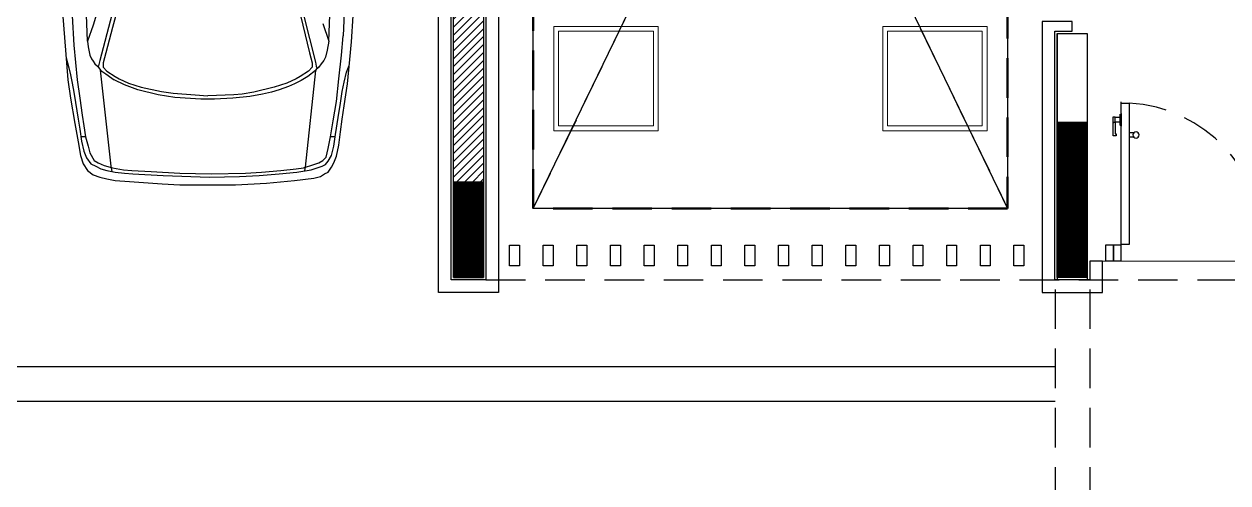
# Model space of a CAD drawing. Extents: x 233 to 569, y -241 to -74.
# Drawn here: x 289.46 to 297.08, y -186.35 to -183.45 of the extents above; entities that cross this region are included whole.
import ezdxf

# ---------------------------------------------------------------- set-up
doc = ezdxf.new("R2010")
doc.units = 0
doc.header["$MEASUREMENT"] = 0
doc.linetypes.add('TRAZOS', pattern=[0.75, 0.5, -0.25])
doc.layers.get('0').update_dxf_attribs({"linetype": 'CONTINUOUS', "lineweight": 50})
for name, color, linetype in [('2D N 0 PB ABER CORTE', 1, 'CONTINUOUS'), ('2D N 0 PB DECO AUTOS', 211, 'CONTINUOUS'), ('2D N 0 PB MADERAS VERTICALES FACHADA', 135, 'CONTINUOUS'), ('2D N 0 PB MUROS MAMP', 1, 'CONTINUOUS'), ('2D N 0 PB MUROS MAMP HATCH', 10, 'CONTINUOUS'), ('2D N 0 PB MUROS REVOQUES', 7, 'CONTINUOUS'), ('2D N 0 PB PROYECCIONES', 7, 'CONTINUOUS'), ('2D N 0 PB REVESTIMIENTO MURETE PIEDRA', 5, 'CONTINUOUS'), ('2D N 0 PB SOLADO ACCESO SEMICUB FRENTE', 4, 'CONTINUOUS'), ('2D N 00 EST PL COL HATCH', 92, 'CONTINUOUS'), ('2D N 2 TECHOS LINEAS VISTA PISO 1', 45, 'CONTINUOUS')]:
    doc.layers.add(name, color=color, linetype=linetype)
doc.layers.add('2D N 0 PB SOLADO PERIMETRAL EXTERIOR', color=254, linetype='CONTINUOUS', lineweight=9)

# ---------------------------------------------------------------- blocks, each defined once
blk = doc.blocks.new('ca_auto103')
for p, q in [((-149.88, 83.98), (-165.85, 81.32)), ((-138.17, 85.58), (-149.88, 83.98)), ((-134.98, 83.98), (-140.3, 82.92)), ((-119.54, 87.18), (-138.17, 85.58)), ((-130.72, 85.05), (-134.98, 83.98)), ((-124.33, 86.65), (-130.72, 85.05)), ((-98.25, 88.77), (-119.54, 87.18)), ((-186.07, 77.6), (-191.4, 76)), ((-177.56, 79.19), (-186.07, 77.6)), ((-177.02, 77.07), (-183.41, 75.47)), ((-165.85, 81.32), (-177.56, 79.19)), ((-169.57, 78.13), (-177.02, 77.07)), ((-174.36, 74.4), (-174.36, 77.45)), ((-163.19, 79.19), (-169.57, 78.13)), ((-160.52, 76.53), (-167.44, 75.47)), ((-152.54, 80.79), (-163.19, 79.19)), ((-149.88, 78.13), (-160.52, 76.53)), ((-146.15, 81.86), (-152.54, 80.79)), ((-138.17, 79.73), (-149.88, 78.13)), ((-140.3, 82.92), (-146.15, 81.86)), ((-116.35, 81.86), (-138.17, 79.73)), ((-97.72, 82.92), (-116.35, 81.86)), ((-198.32, 69.61), (-199.91, 65.36)), ((-195.65, 73.34), (-198.32, 69.61)), ((-191.4, 76), (-195.65, 73.34)), ((-191.4, 71.21), (-192.99, 68.02)), ((-187.67, 73.87), (-191.4, 71.21)), ((-189.27, 69.08), (-190.86, 66.42)), ((-184.48, 71.74), (-189.27, 69.08)), ((-183.41, 75.47), (-187.67, 73.87)), ((-180.22, 72.81), (-184.48, 71.74)), ((-174.36, 74.4), (-180.22, 72.81)), ((-167.44, 75.47), (-174.36, 74.4)), ((-128.06, 68.55), (-129.65, 66.95)), ((-126.46, 69.61), (-128.06, 68.55)), ((-124.86, 70.68), (-126.46, 69.61)), ((-122.73, 71.74), (-124.86, 70.68)), ((-117.41, 72.81), (-122.73, 71.74)), ((-113.69, 73.34), (-117.41, 72.81)), ((-113.69, 73.34), (-70.57, 74.94)), ((-103.57, 69.61), (-113.69, 73.34)), ((-89.73, 65.36), (-103.57, 69.61)), ((-200.98, 61.1), (-202.04, 55.77)), ((-199.91, 65.36), (-200.98, 61.1)), ((-195.65, 61.1), (-196.72, 55.77)), ((-194.59, 64.82), (-195.65, 61.1)), ((-192.99, 68.02), (-194.59, 64.82)), ((-192.46, 62.69), (-194.06, 57.37)), ((-132.02, 65.27), (-192.99, 58.44)), ((-190.86, 66.42), (-192.46, 62.69)), ((-134.44, 61.63), (-137.11, 57.9)), ((-132.85, 61.1), (-136.04, 55.77)), ((-132.32, 64.82), (-134.44, 61.63)), ((-130.19, 63.23), (-132.85, 61.1)), ((-129.65, 66.95), (-132.32, 64.82)), ((-125.93, 65.36), (-130.19, 66.42)), ((-127.52, 63.23), (-130.19, 63.23)), ((-121.14, 61.63), (-127.52, 63.23)), ((-97.19, 57.9), (-125.93, 65.36)), ((-105.17, 57.37), (-121.14, 61.63)), ((-202.04, 55.77), (-202.57, 46.73)), ((-196.72, 55.77), (-197.25, 49.92)), ((-192.99, 58.44), (-196.19, 57.9)), ((-194.06, 57.37), (-195.12, 50.45)), ((-141.36, 49.92), (-138.17, 56.31)), ((-137.11, 57.9), (-138.17, 56.31)), ((-136.04, 55.77), (-137.64, 53.11)), ((-89.73, 53.11), (-105.17, 57.37)), ((-202.57, 46.73), (-204.17, 25.97)), ((-197.25, 49.92), (-197.78, 44.6)), ((-195.12, 50.45), (-195.65, 45.13)), ((-144.56, 41.4), (-141.36, 49.92)), ((-140.3, 47.26), (-142.96, 39.27)), ((-137.64, 53.11), (-140.3, 47.26)), ((-197.78, 44.6), (-198.85, 25.44)), ((-195.65, 45.13), (-196.19, 32.89)), ((-147.75, 28.63), (-144.56, 41.4)), ((-142.96, 39.27), (-145.62, 26.5)), ((-196.19, 32.89), (-197.25, 14.79)), ((-204.17, 25.97), (-204.7, 14.79)), ((-198.85, 25.44), (-199.91, -3.84)), ((-149.35, 17.98), (-147.75, 28.63)), ((-145.62, 26.5), (-146.69, 19.05)), ((-150.41, 1.48), (-149.35, 17.98)), ((-146.69, 19.05), (-147.75, 5.21)), ((-204.7, 14.79), (-204.7, -4.9)), ((-197.25, 14.79), (-197.78, -4.9)), ((-150.41, -7.03), (-150.41, 1.48)), ((-147.75, 5.21), (-148.28, -2.77)), ((-204.7, -4.9), (-204.7, -20.34)), ((-199.91, -3.84), (-199.38, -23)), ((-197.78, -4.9), (-197.25, -26.73)), ((-149.88, -18.74), (-150.41, -7.03)), ((-147.75, -19.27), (-148.28, -2.77)), ((-204.7, -20.34), (-203.64, -40.03)), ((-148.82, -29.39), (-149.88, -18.74)), ((-147.22, -24.6), (-147.75, -19.27)), ((-199.38, -23), (-198.85, -35.24)), ((-197.25, -26.73), (-196.72, -36.84)), ((-147.22, -37.37), (-148.82, -29.39)), ((-146.15, -32.05), (-147.22, -24.6)), ((-198.85, -35.24), (-197.78, -48.02)), ((-196.72, -36.84), (-195.65, -49.08)), ((-146.15, -43.23), (-147.22, -37.37)), ((-142.96, -44.82), (-146.15, -32.05)), ((-203.64, -40.03), (-202.04, -57.6)), ((-144.56, -48.02), (-146.15, -43.23)), ((-140.3, -52.81), (-142.96, -44.82)), ((-197.78, -48.02), (-196.72, -59.19)), ((-195.65, -49.08), (-194.59, -58.66)), ((-142.43, -53.87), (-144.56, -48.02)), ((-137.64, -58.66), (-140.3, -52.81)), ((-202.04, -57.6), (-200.44, -69.84)), ((-196.72, -59.19), (-195.12, -68.24)), ((-194.59, -58.66), (-194.06, -63.45)), ((-140.83, -57.6), (-142.43, -53.87)), ((-138.7, -61.85), (-140.83, -57.6)), ((-136.04, -61.32), (-137.64, -58.66)), ((-90.8, -59.73), (-103.57, -62.92)), ((-193.52, -64.52), (-195.65, -63.98)), ((-195.12, -68.24), (-194.06, -71.97)), ((-194.06, -63.45), (-191.93, -69.84)), ((-132.32, -70.9), (-193.52, -64.52)), ((-136.04, -66.11), (-138.7, -61.85)), ((-132.85, -66.64), (-136.04, -61.32)), ((-132.32, -70.9), (-136.04, -66.11)), ((-130.19, -68.77), (-132.85, -66.64)), ((-121.14, -67.18), (-127.52, -68.77)), ((-97.19, -63.45), (-126.99, -70.9)), ((-103.57, -62.92), (-121.14, -67.18)), ((-200.44, -69.84), (-199.38, -74.1)), ((-199.38, -74.1), (-197.78, -76.76)), ((-194.06, -71.97), (-192.99, -75.16)), ((-192.99, -75.16), (-191.93, -77.29)), ((-191.93, -69.84), (-190.86, -73.03)), ((-190.86, -73.03), (-189.27, -75.69)), ((-189.27, -75.69), (-187.14, -77.82)), ((-131.78, -71.44), (-132.32, -70.9)), ((-130.19, -73.03), (-131.78, -71.44)), ((-129.65, -71.44), (-131.25, -71.97)), ((-127.52, -68.77), (-130.19, -68.77)), ((-128.06, -74.63), (-130.19, -73.03)), ((-126.99, -70.9), (-129.65, -71.44)), ((-125.93, -76.23), (-128.06, -74.63)), ((-102.51, -75.69), (-113.69, -79.42)), ((-197.78, -76.76), (-196.72, -78.89)), ((-196.72, -78.89), (-193.52, -81.02)), ((-193.52, -81.02), (-190.86, -82.61)), ((-191.93, -77.29), (-189.8, -78.89)), ((-190.86, -82.61), (-186.61, -84.21)), ((-189.8, -78.89), (-186.07, -81.02)), ((-187.14, -77.82), (-181.82, -78.89)), ((-186.07, -81.02), (-180.22, -82.61)), ((-181.82, -78.89), (-174.36, -80.48)), ((-180.22, -82.61), (-172.77, -83.68)), ((-174.36, -80.48), (-164.25, -82.08)), ((-174.36, -83.45), (-174.36, -80.48)), ((-172.77, -83.68), (-162.12, -85.27)), ((-164.25, -82.08), (-152.01, -84.21)), ((-123.8, -77.29), (-125.93, -76.23)), ((-119.54, -78.35), (-123.8, -77.29)), ((-113.69, -79.42), (-119.54, -78.35)), ((-113.69, -79.42), (-70.57, -81.02)), ((-186.61, -84.21), (-179.69, -85.81)), ((-179.69, -85.81), (-171.17, -86.87)), ((-171.17, -86.87), (-163.19, -87.94)), ((-163.19, -87.94), (-154.67, -89)), ((-162.12, -85.27), (-153.07, -86.87)), ((-154.67, -89), (-140.83, -91.13)), ((-153.07, -86.87), (-145.62, -87.94)), ((-152.01, -84.21), (-137.64, -85.81)), ((-145.62, -87.94), (-139.77, -89)), ((-140.83, -91.13), (-125.4, -92.73)), ((-139.77, -89), (-133.38, -90.6)), ((-137.64, -85.81), (-122.73, -87.4)), ((-133.38, -90.6), (-129.12, -92.19)), ((-122.73, -87.4), (-110.49, -88.47)), ((-76.43, -90.06), (-110.49, -88.47)), ((-125.4, -92.73), (-114.22, -93.79)), ((-114.22, -93.79), (-97.72, -94.85))]:
    blk.add_line(p, q)

msp = doc.modelspace()

# ---------------------------------------------------------------- hatches: boundary and pattern name
at = {"layer": '2D N 0 PB MUROS MAMP HATCH'}
h = msp.add_hatch(dxfattribs=at)
h.set_pattern_fill('JIS_WOOD', color=256, scale=0.05)
h.set_pattern_definition([(45, (280.611325, -54.484004), (-0.025, 0.025), [])])
h.paths.add_polyline_path([(292.3681, -182.4941), (292.1781, -182.4941), (292.1781, -184.4475), (292.3681, -184.4475)])
at = {"layer": '2D N 00 EST PL COL HATCH'}
h = msp.add_hatch(dxfattribs=at)
h.set_pattern_fill('NET', color=256, scale=0.002, angle=90)
h.set_pattern_definition([(90, (280.6113246, -54.4840044), (-0.00635, 2e-18), []), (180, (280.6113246, -54.4840044), (-2e-18, -0.00635), [])])
h.paths.add_polyline_path([(296.1869, -184.0675), (295.997, -184.0675), (295.997, -185.0525), (296.1869, -185.0525)])
h = msp.add_hatch(dxfattribs=at)
h.set_pattern_fill('NET', color=256, scale=0.002, angle=90)
h.set_pattern_definition([(90, (280.6113246, -57.042411), (-0.00635, 2e-18), []), (180, (280.6113246, -57.042411), (-2e-18, -0.00635), [])])
h.paths.add_polyline_path([(292.3681, -184.4475), (292.1781, -184.4475), (292.1781, -185.0525), (292.3681, -185.0525)])

# ---------------------------------------------------------------- linework, layer by layer
at = {"linetype": 'TRAZOS', "ltscale": 0.5}
msp.add_lwpolyline([(292.6831, -178.4139), (295.6831, -178.4139), (295.6831, -184.6157), (292.6831, -184.6157)], close=True, dxfattribs=at)
at = {"layer": '2D N 0 PB ABER CORTE'}
msp.add_line((296.4021, -184.8475), (296.4021, -183.9406), dxfattribs=at)
at = {"layer": '2D N 0 PB ABER CORTE', "color": 1}
for p, q in [((296.3513, -184.0344), (296.364, -184.0344)), ((296.3513, -184.0534), (296.3513, -184.0344)), ((296.364, -184.0534), (296.364, -184.0344)), ((296.364, -184.0375), (296.3957, -184.0375)), ((296.3957, -184.0884), (296.3957, -184.0184)), ((296.4017, -184.0134), (296.4017, -184.0934)), ((296.3513, -184.0723), (296.3513, -184.0534)), ((296.3515, -184.0725), (296.3513, -184.0725)), ((296.3515, -184.1545), (296.3515, -184.0725)), ((296.3629, -184.0725), (296.3629, -184.143)), ((296.364, -184.0725), (296.3629, -184.0725)), ((296.364, -184.0725), (296.364, -184.0534)), ((296.3957, -184.0693), (296.364, -184.0693)), ((296.4017, -184.0934), (296.3957, -184.0884)), ((296.4521, -184.0843), (296.4521, -184.0993)), ((296.4521, -184.0843), (296.4523, -184.0843)), ((296.4521, -184.0993), (296.4521, -184.1143)), ((296.4523, -184.0843), (296.4523, -184.0993)), ((296.4523, -184.0993), (296.4523, -184.1143)), ((296.3699, -184.1545), (296.3515, -184.1545)), ((296.3629, -184.143), (296.3699, -184.143)), ((296.4523, -184.1143), (296.4521, -184.1143)), ((296.4523, -184.1343), (296.4826, -184.1343)), ((296.4819, -184.1643), (296.4523, -184.1643))]:
    msp.add_line(p, q, dxfattribs=at)
at = {"layer": '2D N 0 PB ABER CORTE'}
for points in [[(296.4521, -183.9475), (296.4521, -184.8428), (296.4021, -184.8428), (296.4021, -183.9475)], [(296.3521, -184.9475), (296.3521, -184.8475), (296.3021, -184.8475), (296.3021, -184.9475)], [(296.4021, -184.9475), (296.4021, -184.8475), (296.3521, -184.8475), (296.3521, -184.9475)]]:
    msp.add_lwpolyline(points, close=True, dxfattribs=at)
at = {"layer": '2D N 0 PB ABER CORTE', "color": 1}
for points in [[(296.3515, -184.0725, -0.010299), (296.3521, -184.0716, -0.007365), (296.3525, -184.0712, -0.016165), (296.3533, -184.0703, -0.015958), (296.3538, -184.0699, -0.044232), (296.3544, -184.0694, -0.016417), (296.3547, -184.0692, -0.03646), (296.3557, -184.0688, -0.031724), (296.357, -184.0684, -0.004937), (296.3572, -184.0683)], [(296.3572, -184.0683, -0.036259), (296.3587, -184.0688, -0.042628), (296.3599, -184.0693, -0.048532), (296.3605, -184.0698, -0.017501), (296.3609, -184.0701, -0.004685), (296.3618, -184.071, -0.008638), (296.3621, -184.0714, -0.005024), (296.3627, -184.0721, -0.005006), (296.3629, -184.0725)]]:
    msp.add_lwpolyline(points, format="xyb", dxfattribs=at)
for points in [[(296.3699, -184.143), (296.3699, -184.1431), (296.3699, -184.1433), (296.3699, -184.1438), (296.3699, -184.1443), (296.3699, -184.145), (296.3699, -184.1459), (296.3699, -184.1468), (296.3699, -184.1477), (296.3699, -184.1487)], [(296.3699, -184.1487), (296.3699, -184.1497), (296.3699, -184.1507), (296.3699, -184.1516), (296.3699, -184.1524), (296.3699, -184.1531), (296.3699, -184.1537), (296.3699, -184.1541), (296.3699, -184.1544), (296.3699, -184.1545)]]:
    msp.add_lwpolyline(points, dxfattribs=at)
at = {"layer": '2D N 0 PB ABER CORTE', "linetype": 'TRAZOS', "ltscale": 0.5}
msp.add_arc((296.3994, -184.8486), 0.9026, 0.06887, 86.65807, dxfattribs=at)
at = {"layer": '2D N 0 PB ABER CORTE', "color": 1}
for start, end in [(90, 270), (270, 90)]:
    msp.add_arc((296.4953, -184.1496), 0.02, start, end, dxfattribs=at)
at = {"layer": '2D N 0 PB MADERAS VERTICALES FACHADA'}
for points in [[(292.5331, -184.978), (292.5331, -184.8475), (292.5957, -184.8475), (292.5957, -184.978)], [(292.7457, -184.9775), (292.7457, -184.847), (292.8084, -184.847), (292.8084, -184.9775)], [(292.9584, -184.978), (292.9584, -184.8475), (293.0211, -184.8475), (293.0211, -184.978)], [(293.1711, -184.9775), (293.1711, -184.847), (293.2337, -184.847), (293.2337, -184.9775)], [(293.3837, -184.978), (293.3837, -184.8475), (293.4464, -184.8475), (293.4464, -184.978)], [(293.5964, -184.9775), (293.5964, -184.847), (293.6591, -184.847), (293.6591, -184.9775)], [(293.8091, -184.978), (293.8091, -184.8475), (293.8717, -184.8475), (293.8717, -184.978)], [(294.0217, -184.978), (294.0217, -184.8475), (294.0844, -184.8475), (294.0844, -184.978)], [(294.2344, -184.978), (294.2344, -184.8475), (294.2971, -184.8475), (294.2971, -184.978)], [(294.4471, -184.978), (294.4471, -184.8475), (294.5097, -184.8475), (294.5097, -184.978)], [(294.6597, -184.978), (294.6597, -184.8475), (294.7224, -184.8475), (294.7224, -184.978)], [(294.8724, -184.978), (294.8724, -184.8475), (294.9351, -184.8475), (294.9351, -184.978)], [(295.0851, -184.978), (295.0851, -184.8475), (295.1477, -184.8475), (295.1477, -184.978)], [(295.2977, -184.978), (295.2977, -184.8475), (295.3604, -184.8475), (295.3604, -184.978)], [(295.5104, -184.978), (295.5104, -184.8475), (295.5731, -184.8475), (295.5731, -184.978)], [(295.7231, -184.978), (295.7231, -184.8475), (295.7857, -184.8475), (295.7857, -184.978)]]:
    msp.add_lwpolyline(points, close=True, dxfattribs=at)
at = {"layer": '2D N 0 PB MUROS MAMP'}
for points in [[(292.3681, -184.4475), (292.1781, -184.4475), (292.1781, -182.4941), (292.3681, -182.4941)], [(296.1871, -185.0525), (295.9971, -185.0525), (295.997, -183.5071), (296.187, -183.5071)], [(296.187, -185.0675), (295.9981, -185.0675), (295.998, -183.5071), (296.187, -183.5071)]]:
    msp.add_lwpolyline(points, close=True, dxfattribs=at)
at = {"layer": '2D N 0 PB MUROS REVOQUES'}
msp.add_lwpolyline([(292.3831, -185.0675), (292.1631, -185.0675), (292.1631, -181.8741), (292.3831, -181.8741)], close=True, dxfattribs=at)
at = {"layer": '2D N 0 PB PROYECCIONES', "linetype": 'TRAZOS', "ltscale": 0.5}
for p, q in [((292.6831, -178.4139), (295.6831, -184.6157)), ((292.6831, -184.6157), (295.6831, -178.4139)), ((292.3831, -185.0675), (298.2343, -185.0674)), ((295.9831, -185.1275), (295.9831, -190.1632)), ((296.2031, -185.1275), (296.2031, -189.8632)), ((286.4085, -185.6157), (295.9831, -185.6157)), ((286.4085, -185.8346), (295.9831, -185.8346))]:
    msp.add_line(p, q, dxfattribs=at)
at = {"layer": '2D N 0 PB REVESTIMIENTO MURETE PIEDRA'}
for points in [[(292.4631, -185.1475), (292.0831, -185.1475), (292.0831, -181.7941), (292.4631, -181.7941)], [(296.2821, -184.9476), (296.2021, -184.9476), (296.2021, -185.0675), (295.9821, -185.0675), (295.982, -183.4921), (296.092, -183.4921), (296.092, -183.4322), (295.9221, -183.4321), (295.902, -183.4321), (295.9021, -185.1475), (296.2821, -185.1475)]]:
    msp.add_lwpolyline(points, close=True, dxfattribs=at)
at = {"layer": '2D N 0 PB SOLADO ACCESO SEMICUB FRENTE', "color": 252, "true_color": 0x939598}
msp.add_lwpolyline([(292.6831, -178.4139), (295.6831, -178.4139), (295.6831, -184.6157), (292.6831, -184.6157)], close=True, dxfattribs=at)
at = {"layer": '2D N 0 PB SOLADO PERIMETRAL EXTERIOR', "lineweight": 9}
msp.add_line((298.1343, -184.9476), (296.2621, -184.9476), dxfattribs=at)
at = {"layer": '2D N 0 PB SOLADO PERIMETRAL EXTERIOR', "elevation": 0}
for points in [[(293.4733, -183.4629), (292.8133, -183.4629), (292.8133, -184.1229), (293.4733, -184.1229)], [(292.8133, -183.4629), (293.4733, -183.4629), (293.4733, -184.1229), (292.8133, -184.1229)], [(293.4433, -183.4929), (292.8433, -183.4929), (292.8433, -184.0929), (293.4433, -184.0929)], [(292.8433, -183.4929), (293.4433, -183.4929), (293.4433, -184.0929), (292.8433, -184.0929)], [(294.8928, -183.4629), (295.5528, -183.4629), (295.5528, -184.1229), (294.8928, -184.1229)], [(294.9228, -183.4929), (295.5228, -183.4929), (295.5228, -184.0929), (294.9228, -184.0929)]]:
    msp.add_lwpolyline(points, close=True, dxfattribs=at)
at = {"layer": '2D N 00 EST PL COL HATCH'}
for points in [[(295.997, -183.5071), (296.187, -183.5071), (296.187, -185.0525), (295.997, -185.0525)], [(292.1781, -184.4475), (292.3681, -184.4475), (292.3681, -185.0525), (292.1781, -185.0525)]]:
    msp.add_lwpolyline(points, close=True, dxfattribs=at)
at = {"layer": '2D N 2 TECHOS LINEAS VISTA PISO 1'}
for p, q in [((292.6831, -178.414), (295.6831, -184.6157)), ((292.6831, -184.6157), (295.6831, -178.414)), ((286.4085, -185.6157), (295.983, -185.6157)), ((285.603, -185.8346), (295.983, -185.8346))]:
    msp.add_line(p, q, dxfattribs=at)
msp.add_lwpolyline([(292.6831, -178.414), (295.6831, -178.414), (295.6831, -184.6157), (292.6831, -184.6157)], close=True, dxfattribs=at)

# ---------------------------------------------------------------- block references
at = {"layer": '2D N 0 PB DECO AUTOS', "color": 18, "true_color": 0x000000, "xscale": 0.01, "yscale": 0.01, "zscale": 0.01, "rotation": 90}
msp.add_blockref('ca_auto103', (290.5956, -182.4182), dxfattribs=at)

doc.saveas('drawing.dxf')
